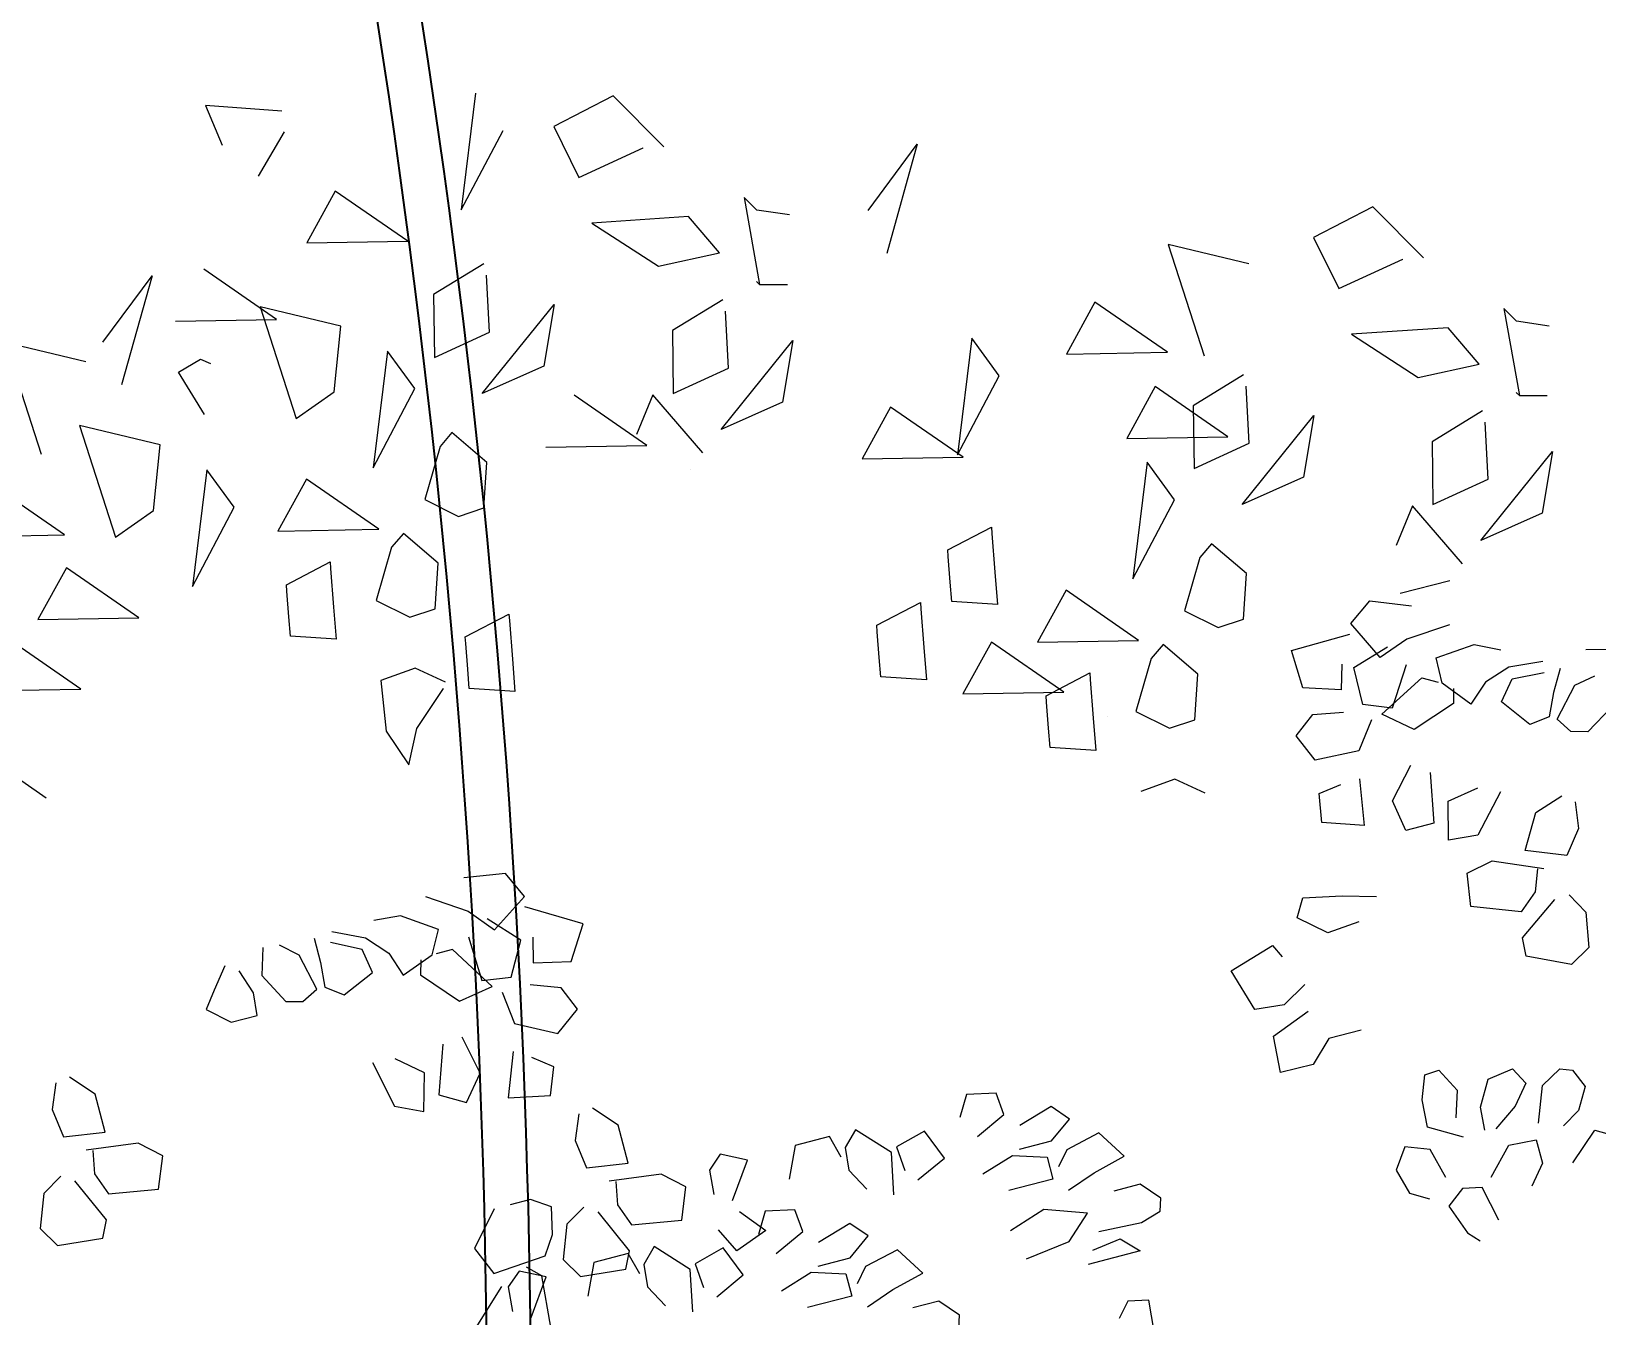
# Model space of a CAD drawing. Header units: metres. Extents: x 10 to 239, y 2 to 253.
# Drawn here: x 39.126 to 40.194, y 173.3 to 174.176 of the extents above; entities that cross this region are included whole.
import ezdxf

# ---------------------------------------------------------------- set-up
doc = ezdxf.new("R2010")
doc.units = ezdxf.units.M
doc.header["$MEASUREMENT"] = 0
doc.layers.get('Defpoints').update_dxf_attribs({"color": 9})
doc.layers.add('-cotas', color=252, linetype='Continuous')
doc.layers.add('1', color=7, linetype='Continuous')
doc.layers.add('bloques veg', color=7, linetype='Continuous', lineweight=0, true_color=0xbbd5a5)
doc.styles.get("Standard").update_dxf_attribs({"font": 'arial.ttf'})
doc.dimstyles.get("Standard").update_dxf_attribs({"dimtxt": 0.18, "dimasz": 0.18, "dimexe": 0.18, "dimexo": 0.0625, "dimgap": 0.09, "dimtad": 0, "dimtih": 1, "dimtoh": 1, "dimdec": 4, "dimzin": 0, "dimdsep": 46, "dimtxsty": 'Standard', "dimcen": 0.09, "dimadec": 0, "dimazin": 0, "dimtfac": 1, "dimtdec": 4, "dimtofl": 0, "dimtmove": 0, "dimatfit": 3, "dimfxl": 1, "dimtolj": 1, "dimtzin": 0, "dimarcsym": 0})

# ---------------------------------------------------------------- blocks, each defined once
blk = doc.blocks.new('A$C144059AC')
at = {"layer": 'bloques veg'}
for p, q in [((1.55946, 0.47133), (1.56773, 0.44628)), ((1.60588, 0.46425), (1.55946, 0.47133)), ((1.72537, 0.46625), (1.71109, 0.39541)), ((1.8095, 0.45805), (1.77163, 0.44216)), ((1.83807, 0.42447), (1.8095, 0.45805)), ((1.58847, 0.42574), (1.60662, 0.45146)), ((1.71109, 0.39541), (1.7404, 0.44194)), ((1.77163, 0.44216), (1.78471, 0.4097)), ((1.78471, 0.4097), (1.82543, 0.42473)), ((1.82543, 0.42473), (1.82543, 0.42473)), ((1.96013, 0.37575), (1.99343, 0.41394)), ((1.99343, 0.41394), (1.96953, 0.34861)), ((1.6348, 0.41289), (1.61494, 0.38247)), ((1.67684, 0.37874), (1.6348, 0.41289)), ((1.88491, 0.38966), (1.89027, 0.33556)), ((1.89205, 0.38126), (1.88491, 0.38966)), ((1.61494, 0.38247), (1.67684, 0.37874)), ((1.79031, 0.38104), (1.82913, 0.35151)), ((1.84992, 0.3805), (1.79031, 0.38104)), ((1.86726, 0.3568), (1.84992, 0.3805)), ((1.91183, 0.37677), (1.89205, 0.38126)), ((1.48534, 0.33145), (1.51863, 0.36965)), ((1.51863, 0.36965), (1.49473, 0.30431)), ((1.59269, 0.33707), (1.55065, 0.37122)), ((1.72242, 0.36128), (1.69013, 0.34481)), ((1.82913, 0.35151), (1.86726, 0.3568)), ((1.72265, 0.3192), (1.72352, 0.35418)), ((1.72352, 0.35418), (1.72352, 0.35418)), ((2.26945, 0.35405), (2.23158, 0.33815)), ((2.29803, 0.32046), (2.26945, 0.35405)), ((1.53078, 0.3408), (1.59269, 0.33707)), ((1.6318, 0.32985), (1.5833, 0.34553)), ((1.5833, 0.34553), (1.6001, 0.2755)), ((1.69013, 0.34481), (1.68764, 0.30625)), ((1.89027, 0.33556), (1.88848, 0.33766)), ((2.19086, 0.3251), (2.14236, 0.34078)), ((2.14236, 0.34078), (2.15916, 0.27075)), ((2.23158, 0.33815), (2.24466, 0.30569)), ((1.42539, 0.33577), (1.4422, 0.26574)), ((1.47389, 0.32009), (1.42539, 0.33577)), ((1.62469, 0.29008), (1.6318, 0.32985)), ((1.71528, 0.28205), (1.76348, 0.3331)), ((1.76348, 0.3331), (1.75416, 0.29577)), ((1.76348, 0.3331), (1.76348, 0.3331)), ((1.76348, 0.3331), (1.76348, 0.3331)), ((1.86696, 0.32794), (1.83467, 0.31147)), ((1.89027, 0.33556), (1.90736, 0.33422)), ((1.68764, 0.30625), (1.72265, 0.3192)), ((1.86719, 0.28586), (1.86806, 0.32084)), ((1.86806, 0.32084), (1.86806, 0.32084)), ((2.24466, 0.30569), (2.28538, 0.32072)), ((2.28538, 0.32072), (2.28538, 0.32072)), ((1.53013, 0.30934), (1.54442, 0.31644)), ((1.54425, 0.28229), (1.53013, 0.30934)), ((1.54442, 0.31644), (1.55026, 0.31323)), ((1.65916, 0.31246), (1.64488, 0.24163)), ((1.67419, 0.28815), (1.65916, 0.31246)), ((1.83467, 0.31147), (1.83218, 0.27291)), ((2.09475, 0.30889), (2.07489, 0.27847)), ((2.1368, 0.27474), (2.09475, 0.30889)), ((1.85982, 0.24871), (1.90802, 0.29977)), ((1.90802, 0.29977), (1.8987, 0.26243)), ((1.6001, 0.2755), (1.62469, 0.29008)), ((1.75416, 0.29577), (1.71528, 0.28205)), ((2.01767, 0.29268), (2.00339, 0.22185)), ((2.0327, 0.26838), (2.01767, 0.29268)), ((1.46702, 0.28146), (1.48382, 0.21143)), ((1.51551, 0.26578), (1.46702, 0.28146)), ((1.64488, 0.24163), (1.67419, 0.28815)), ((1.83218, 0.27291), (1.86719, 0.28586)), ((2.34487, 0.28565), (2.35022, 0.23156)), ((2.35201, 0.27725), (2.34487, 0.28565)), ((1.8135, 0.24245), (1.77146, 0.2766)), ((1.8196, 0.2731), (1.80773, 0.24954)), ((1.84741, 0.23527), (1.8196, 0.2731)), ((2.07489, 0.27847), (2.1368, 0.27474)), ((2.25026, 0.27704), (2.28908, 0.2475)), ((2.30988, 0.27649), (2.25026, 0.27704)), ((2.32721, 0.25279), (2.30988, 0.27649)), ((2.37178, 0.27276), (2.35201, 0.27725)), ((1.50841, 0.22601), (1.51551, 0.26578)), ((1.8987, 0.26243), (1.85982, 0.24871)), ((2.00339, 0.22185), (2.0327, 0.26838)), ((1.68689, 0.25153), (1.67497, 0.21975)), ((1.69484, 0.25948), (1.68689, 0.25153)), ((1.71471, 0.23962), (1.69484, 0.25948)), ((1.96458, 0.25435), (1.94472, 0.22394)), ((2.00662, 0.22021), (1.96458, 0.25435)), ((2.12765, 0.25435), (2.10779, 0.22394)), ((2.16969, 0.22021), (2.12765, 0.25435)), ((2.18238, 0.25727), (2.15009, 0.2408)), ((2.1826, 0.21519), (2.18347, 0.25018)), ((2.18347, 0.25018), (2.18347, 0.25018)), ((2.28908, 0.2475), (2.32721, 0.25279)), ((1.45273, 0.2152), (1.41068, 0.24934)), ((1.54287, 0.24839), (1.52859, 0.17755)), ((1.5579, 0.22408), (1.54287, 0.24839)), ((1.7516, 0.24618), (1.8135, 0.24245)), ((2.15009, 0.2408), (2.14759, 0.20224)), ((1.60348, 0.23786), (1.58362, 0.20744)), ((1.64552, 0.20371), (1.60348, 0.23786)), ((1.71074, 0.21181), (1.71471, 0.23962)), ((2.35022, 0.23156), (2.34844, 0.23365)), ((2.35022, 0.23156), (2.36732, 0.23021)), ((1.48382, 0.21143), (1.50841, 0.22601)), ((1.52859, 0.17755), (1.5579, 0.22408)), ((1.83889, 0.2257), (1.83889, 0.2257)), ((1.94472, 0.22394), (2.00662, 0.22021)), ((2.10779, 0.22394), (2.16969, 0.22021)), ((2.17524, 0.17804), (2.22343, 0.2291)), ((2.22343, 0.2291), (2.21411, 0.19176)), ((2.22343, 0.2291), (2.22343, 0.2291)), ((2.22343, 0.2291), (2.22343, 0.2291)), ((2.32692, 0.22394), (2.29463, 0.20746)), ((1.39082, 0.21893), (1.45273, 0.2152)), ((1.67497, 0.21975), (1.69484, 0.20784)), ((1.69484, 0.20784), (1.71074, 0.21181)), ((2.14759, 0.20224), (2.1826, 0.21519)), ((2.32714, 0.18185), (2.32801, 0.21684)), ((2.32801, 0.21684), (2.32801, 0.21684)), ((1.58362, 0.20744), (1.64552, 0.20371)), ((2.11911, 0.20845), (2.10483, 0.13762)), ((2.13414, 0.18415), (2.11911, 0.20845)), ((2.29463, 0.20746), (2.29213, 0.1689)), ((1.45231, 0.19503), (1.43244, 0.16462)), ((1.49435, 0.16089), (1.45231, 0.19503)), ((1.66032, 0.20006), (1.65238, 0.19212)), ((1.68019, 0.1802), (1.66032, 0.20006)), ((2.31978, 0.14471), (2.36797, 0.19576)), ((2.36797, 0.19576), (2.35865, 0.15842)), ((1.58622, 0.17417), (1.61404, 0.18609)), ((1.61404, 0.18609), (1.61404, 0.18211)), ((1.65238, 0.19212), (1.64045, 0.16034)), ((2.10483, 0.13762), (2.13414, 0.18415)), ((2.21411, 0.19176), (2.17524, 0.17804)), ((1.58622, 0.1702), (1.58622, 0.17417)), ((1.61404, 0.18211), (1.61404, 0.15828)), ((1.67622, 0.1524), (1.68019, 0.1802)), ((1.99291, 0.16414), (2.02073, 0.17606)), ((2.02073, 0.17606), (2.02073, 0.17209)), ((2.29213, 0.1689), (2.32714, 0.18185)), ((1.43244, 0.16462), (1.49435, 0.16089)), ((1.58622, 0.15431), (1.58622, 0.1702)), ((1.99291, 0.16017), (1.99291, 0.16414)), ((2.02073, 0.17209), (2.02073, 0.14825)), ((2.27955, 0.16909), (2.26769, 0.14554)), ((2.30736, 0.13126), (2.27955, 0.16909)), ((1.45541, 0.11997), (1.41337, 0.15412)), ((1.58622, 0.14239), (1.58622, 0.15431)), ((1.61404, 0.15828), (1.61404, 0.13842)), ((1.64045, 0.16034), (1.66032, 0.14842)), ((1.99291, 0.14428), (1.99291, 0.16017)), ((2.15479, 0.15547), (2.14684, 0.14753)), ((2.17466, 0.13561), (2.15479, 0.15547)), ((2.35865, 0.15842), (2.31978, 0.14471)), ((1.66032, 0.14842), (1.67622, 0.1524)), ((1.69326, 0.13373), (1.72108, 0.14565)), ((1.72108, 0.14565), (1.72108, 0.14168)), ((1.99291, 0.13237), (1.99291, 0.14428)), ((2.02073, 0.14825), (2.02073, 0.12839)), ((2.14684, 0.14753), (2.13492, 0.11575)), ((1.61404, 0.13842), (1.58622, 0.14239)), ((1.72108, 0.14168), (1.72108, 0.11785)), ((2.17069, 0.1078), (2.17466, 0.13561)), ((1.69326, 0.12976), (1.69326, 0.13373)), ((1.69326, 0.11387), (1.69326, 0.12976)), ((1.94586, 0.12141), (1.97368, 0.13333)), ((1.97368, 0.13333), (1.97368, 0.12935)), ((1.97368, 0.12935), (1.97368, 0.10552)), ((2.02073, 0.12839), (1.99291, 0.13237)), ((2.06343, 0.13385), (2.04357, 0.10343)), ((2.10547, 0.0997), (2.06343, 0.13385)), ((1.3935, 0.1237), (1.45541, 0.11997)), ((1.66114, 0.11703), (1.63964, 0.11111)), ((1.67909, 0.10705), (1.66114, 0.11703)), ((1.72108, 0.11785), (1.72108, 0.09798)), ((1.94586, 0.11744), (1.94586, 0.12141)), ((1.94586, 0.10155), (1.94586, 0.11744)), ((2.13492, 0.11575), (2.15479, 0.10383)), ((2.26782, 0.11634), (2.29885, 0.12169)), ((2.29885, 0.12169), (2.29885, 0.12169)), ((1.63964, 0.11111), (1.64039, 0.0797)), ((1.69326, 0.10196), (1.69326, 0.11387)), ((2.15479, 0.10383), (2.17069, 0.1078)), ((1.65929, 0.08005), (1.67751, 0.1031)), ((1.67751, 0.1031), (1.67751, 0.1031)), ((1.72108, 0.09798), (1.69326, 0.10196)), ((1.94586, 0.08963), (1.94586, 0.10155)), ((1.97368, 0.10552), (1.97368, 0.08566)), ((2.01525, 0.10566), (1.99539, 0.07525)), ((2.0573, 0.07152), (2.01525, 0.10566)), ((2.04357, 0.10343), (2.10547, 0.0997)), ((1.429, 0.05493), (1.38696, 0.08908)), ((1.97368, 0.08566), (1.94586, 0.08963)), ((2.11233, 0.08811), (2.10041, 0.05633)), ((2.12028, 0.09606), (2.11233, 0.08811)), ((2.14015, 0.07619), (2.12028, 0.09606)), ((1.64039, 0.0797), (1.65278, 0.05816)), ((1.65278, 0.05816), (1.65929, 0.08005)), ((2.04617, 0.07016), (2.07399, 0.08208)), ((2.07399, 0.08208), (2.07399, 0.07811)), ((2.07399, 0.07811), (2.07399, 0.05427)), ((1.99539, 0.07525), (2.0573, 0.07152)), ((2.04617, 0.06619), (2.04617, 0.07016)), ((2.13617, 0.04839), (2.14015, 0.07619)), ((2.37901, 0.07292), (2.44091, 0.06919)), ((2.04617, 0.0503), (2.04617, 0.06619)), ((2.04617, 0.03839), (2.04617, 0.0503)), ((2.07399, 0.05427), (2.07399, 0.03441)), ((2.08269, 0.05476), (2.08269, 0.05476)), ((2.10041, 0.05633), (2.12028, 0.04442)), ((2.12028, 0.04442), (2.13617, 0.04839)), ((2.07399, 0.03441), (2.04617, 0.03839)), ((2.1211, 0.01302), (2.09959, 0.0071)), ((2.13905, 0.00304), (2.1211, 0.01302))]:
    blk.add_line(p, q, dxfattribs=at)
blk = doc.blocks.new('A$C0C3707A3')
at = {"layer": 'bloques veg'}
for p, q in [((2.06742, 0.61882), (2.04484, 0.61626)), ((2.07772, 0.60645), (2.06742, 0.61882)), ((2.02429, 0.6061), (2.04732, 0.59831)), ((2.06167, 0.58819), (2.07772, 0.60645)), ((2.01084, 0.59552), (1.99644, 0.59282)), ((2.03141, 0.58823), (2.01084, 0.59552)), ((2.04732, 0.59831), (2.06167, 0.58819)), ((2.07593, 0.58271), (2.05775, 0.59412)), ((2.10958, 0.59172), (2.07808, 0.60074)), ((1.97365, 0.58671), (1.99196, 0.58348)), ((2.0281, 0.57454), (2.03141, 0.58823)), ((2.10338, 0.57145), (2.10958, 0.59172)), ((1.93645, 0.57791), (1.93589, 0.56263)), ((1.95615, 0.57388), (1.94543, 0.57915)), ((1.96417, 0.58301), (1.96766, 0.56998)), ((1.99016, 0.57718), (1.97293, 0.5807)), ((1.99582, 0.56473), (1.99016, 0.57718)), ((1.99196, 0.58348), (2.00464, 0.57524)), ((2.03895, 0.57745), (2.03027, 0.57513)), ((2.06055, 0.55764), (2.03895, 0.57745)), ((2.04756, 0.58441), (2.05504, 0.56082)), ((2.07082, 0.56272), (2.07593, 0.58271)), ((2.08245, 0.58445), (2.08268, 0.57056)), ((1.91591, 0.56775), (1.91013, 0.55457)), ((1.96572, 0.5555), (1.95615, 0.57388)), ((1.96766, 0.56998), (1.97006, 0.55667)), ((2.00464, 0.57524), (2.01247, 0.56338)), ((2.01247, 0.56338), (2.0281, 0.57454)), ((2.02187, 0.57171), (2.02174, 0.56353)), ((2.08268, 0.57056), (2.10338, 0.57145)), ((1.93141, 0.55329), (1.92358, 0.56515)), ((1.93589, 0.56263), (1.94894, 0.54868)), ((1.98049, 0.55248), (1.99582, 0.56473)), ((2.02174, 0.56353), (2.04297, 0.54944)), ((2.05504, 0.56082), (2.07082, 0.56272)), ((1.91013, 0.55457), (1.90594, 0.54414)), ((1.93353, 0.54106), (1.93141, 0.55329)), ((1.9582, 0.54884), (1.96572, 0.5555)), ((1.97006, 0.55667), (1.98049, 0.55248)), ((2.04297, 0.54944), (2.06055, 0.55764)), ((2.06605, 0.55447), (2.07288, 0.53768)), ((2.0979, 0.55718), (2.08125, 0.55854)), ((2.10681, 0.54561), (2.0979, 0.55718)), ((1.90594, 0.54414), (1.91942, 0.53728)), ((1.94894, 0.54868), (1.9582, 0.54884)), ((2.09641, 0.53235), (2.10681, 0.54561)), ((1.91942, 0.53728), (1.93353, 0.54106)), ((2.07288, 0.53768), (2.09641, 0.53235)), ((2.03409, 0.52612), (2.0321, 0.49883)), ((2.05452, 0.51066), (2.04465, 0.53012)), ((2.02426, 0.51069), (2.00833, 0.51806)), ((2.07231, 0.52241), (2.06974, 0.49729)), ((2.09426, 0.51433), (2.08245, 0.51931)), ((1.9961, 0.51595), (2.00822, 0.49243)), ((2.02407, 0.4897), (2.02426, 0.51069)), ((2.04716, 0.49472), (2.05452, 0.51066)), ((2.09261, 0.49876), (2.09426, 0.51433)), ((1.82485, 0.5038), (1.82291, 0.48932)), ((1.84621, 0.49789), (1.83216, 0.50692)), ((2.31773, 0.50091), (2.31413, 0.48831)), ((2.3338, 0.50173), (2.31773, 0.50091)), ((2.33808, 0.49008), (2.3338, 0.50173)), ((1.85174, 0.47726), (1.84621, 0.49789)), ((2.00822, 0.49243), (2.02407, 0.4897)), ((2.0321, 0.49883), (2.04716, 0.49472)), ((2.06974, 0.49729), (2.09261, 0.49876)), ((2.1294, 0.48302), (2.11535, 0.49206)), ((2.36363, 0.4946), (2.34663, 0.48423)), ((2.37355, 0.48795), (2.36363, 0.4946)), ((1.82291, 0.48932), (1.82915, 0.4747)), ((2.10804, 0.48893), (2.1061, 0.47445)), ((2.13493, 0.4624), (2.1294, 0.48302)), ((2.32384, 0.47812), (2.33808, 0.49008)), ((2.36394, 0.47607), (2.37355, 0.48795)), ((1.82915, 0.4747), (1.85174, 0.47726)), ((2.1061, 0.47445), (2.11235, 0.45984)), ((2.24371, 0.47759), (2.22525, 0.47264)), ((2.25016, 0.46652), (2.24371, 0.47759)), ((2.25782, 0.48137), (2.25225, 0.47173)), ((2.27738, 0.46916), (2.25782, 0.48137)), ((2.29517, 0.48091), (2.28005, 0.4722)), ((2.30604, 0.46637), (2.29517, 0.48091)), ((2.34657, 0.47141), (2.36394, 0.47607)), ((2.38949, 0.48058), (2.3722, 0.4713)), ((2.40333, 0.46801), (2.38949, 0.48058)), ((1.86955, 0.47157), (1.84154, 0.46755)), ((1.84509, 0.46734), (1.84612, 0.45482)), ((1.88302, 0.46471), (1.86955, 0.47157)), ((2.18472, 0.4676), (2.17887, 0.45905)), ((2.19949, 0.46458), (2.18472, 0.4676)), ((2.22525, 0.47264), (2.22202, 0.45433)), ((2.25225, 0.47173), (2.25437, 0.4595)), ((2.27885, 0.44629), (2.27738, 0.46916)), ((2.28005, 0.4722), (2.28463, 0.45947)), ((2.2918, 0.45441), (2.30604, 0.46637)), ((2.3269, 0.458), (2.34281, 0.46808)), ((2.34281, 0.46808), (2.36164, 0.4673)), ((2.36164, 0.4673), (2.36484, 0.45537)), ((2.3722, 0.4713), (2.36772, 0.46196)), ((2.38713, 0.45901), (2.40333, 0.46801)), ((1.88087, 0.44668), (1.88302, 0.46471)), ((2.11235, 0.45984), (2.13493, 0.4624)), ((2.17887, 0.45905), (2.18128, 0.44574)), ((2.19141, 0.44263), (2.19949, 0.46458)), ((2.25437, 0.4595), (2.26408, 0.44931)), ((2.37338, 0.44951), (2.38713, 0.45901)), ((1.82788, 0.45342), (1.81877, 0.444)), ((1.85281, 0.42985), (1.83555, 0.45082)), ((1.84612, 0.45482), (1.85366, 0.44404)), ((2.15274, 0.4567), (2.12473, 0.45269)), ((2.12828, 0.45248), (2.12931, 0.43995)), ((2.16621, 0.44984), (2.15274, 0.4567)), ((2.16406, 0.43182), (2.16621, 0.44984)), ((2.36484, 0.45537), (2.34096, 0.44897)), ((2.41203, 0.45289), (2.39792, 0.44911)), ((2.42334, 0.44545), (2.41203, 0.45289)), ((1.81877, 0.444), (1.81691, 0.42489)), ((1.85366, 0.44404), (1.88087, 0.44668)), ((2.08211, 0.44243), (2.07126, 0.43952)), ((2.09362, 0.43854), (2.08211, 0.44243)), ((2.42291, 0.43835), (2.42334, 0.44545)), ((2.06257, 0.4372), (2.05203, 0.41576)), ((2.09415, 0.42355), (2.09362, 0.43854)), ((2.11107, 0.43856), (2.10196, 0.42914)), ((2.136, 0.41499), (2.11875, 0.43596)), ((2.12931, 0.43995), (2.13685, 0.42918)), ((2.19533, 0.4367), (2.20967, 0.42659)), ((2.20923, 0.43694), (2.20562, 0.42434)), ((2.2253, 0.43775), (2.20923, 0.43694)), ((2.22958, 0.4261), (2.2253, 0.43775)), ((2.35993, 0.43893), (2.34214, 0.42718)), ((2.38368, 0.43715), (2.35993, 0.43893)), ((2.37385, 0.42172), (2.38368, 0.43715)), ((2.38984, 0.42716), (2.41293, 0.43219)), ((2.41293, 0.43219), (2.42291, 0.43835)), ((1.81691, 0.42489), (1.82633, 0.41578)), ((1.85079, 0.42), (1.85281, 0.42985)), ((2.10196, 0.42914), (2.1001, 0.41002)), ((2.13685, 0.42918), (2.16406, 0.43182)), ((2.19405, 0.41542), (2.18405, 0.4267)), ((2.20967, 0.42659), (2.19405, 0.41542)), ((2.21533, 0.41414), (2.22958, 0.4261)), ((2.25513, 0.43062), (2.23813, 0.42025)), ((2.26505, 0.42397), (2.25513, 0.43062)), ((2.25544, 0.41209), (2.26505, 0.42397)), ((1.82633, 0.41578), (1.85079, 0.42)), ((2.05203, 0.41576), (2.06261, 0.40231)), ((2.09025, 0.41204), (2.09415, 0.42355)), ((2.14931, 0.41739), (2.14375, 0.40776)), ((2.16887, 0.40518), (2.14931, 0.41739)), ((2.18667, 0.41693), (2.17155, 0.40823)), ((2.19754, 0.4024), (2.18667, 0.41693)), ((2.28099, 0.41661), (2.2637, 0.40732)), ((2.29483, 0.40403), (2.28099, 0.41661)), ((2.35084, 0.41206), (2.37385, 0.42172)), ((2.41237, 0.41691), (2.38414, 0.40935)), ((2.38674, 0.41703), (2.40136, 0.42327)), ((2.40136, 0.42327), (2.41237, 0.41691)), ((2.06261, 0.40231), (2.09025, 0.41204)), ((2.1001, 0.41002), (2.10952, 0.40091)), ((2.11675, 0.40867), (2.11352, 0.39035)), ((2.1352, 0.41361), (2.11675, 0.40867)), ((2.13398, 0.40514), (2.136, 0.41499)), ((2.14166, 0.40255), (2.1352, 0.41361)), ((2.14375, 0.40776), (2.14587, 0.39553)), ((2.17155, 0.40823), (2.17612, 0.39549)), ((2.23807, 0.40744), (2.25544, 0.41209)), ((2.2637, 0.40732), (2.25922, 0.39798)), ((2.07622, 0.40363), (2.07037, 0.39508)), ((2.09099, 0.4006), (2.07622, 0.40363)), ((2.08853, 0.40111), (2.08027, 0.40587)), ((2.08291, 0.37866), (2.09099, 0.4006)), ((2.09363, 0.37339), (2.08853, 0.40111)), ((2.10952, 0.40091), (2.13398, 0.40514)), ((2.17035, 0.38231), (2.16887, 0.40518)), ((2.1833, 0.39043), (2.19754, 0.4024)), ((2.2184, 0.39402), (2.23431, 0.4041)), ((2.23431, 0.4041), (2.25313, 0.40333)), ((2.25313, 0.40333), (2.25633, 0.39139)), ((2.27862, 0.39504), (2.29483, 0.40403)), ((2.06682, 0.39529), (2.05223, 0.3716)), ((2.07037, 0.39508), (2.07277, 0.38176)), ((2.14587, 0.39553), (2.15558, 0.38533)), ((2.25633, 0.39139), (2.23245, 0.38499)), ((2.26488, 0.38554), (2.27862, 0.39504)), ((2.41718, 0.39028), (2.40574, 0.38954)), ((2.4214, 0.36582), (2.41718, 0.39028)), ((2.30353, 0.38891), (2.28942, 0.38513)), ((2.31483, 0.38147), (2.30353, 0.38891)), ((2.31441, 0.37438), (2.31483, 0.38147)), ((2.40574, 0.38954), (2.40126, 0.3802)), ((0.06348, 0.34252), (0.07377, 0.35489)), ((0.07377, 0.35489), (0.09635, 0.35233)), ((0.07953, 0.32426), (0.06348, 0.34252)), ((0.1169, 0.34217), (0.09387, 0.33438)), ((0.03161, 0.32779), (0.06311, 0.33681)), ((0.09387, 0.33438), (0.07953, 0.32426)), ((0.10978, 0.3243), (0.13035, 0.33159)), ((0.13035, 0.33159), (0.14475, 0.32889)), ((0.03781, 0.30752), (0.03161, 0.32779)), ((0.06526, 0.31878), (0.08344, 0.33019)), ((0.1131, 0.31061), (0.10978, 0.3243)), ((0.16755, 0.32278), (0.14923, 0.31955)), ((0.05875, 0.32052), (0.05851, 0.30663)), ((0.07038, 0.29879), (0.06526, 0.31878)), ((0.08065, 0.29371), (0.10224, 0.31352)), ((0.09364, 0.32048), (0.08615, 0.29689)), ((0.10224, 0.31352), (0.11093, 0.3112)), ((0.14923, 0.31955), (0.13655, 0.31131)), ((0.15103, 0.31325), (0.16826, 0.31677)), ((0.17702, 0.31908), (0.17353, 0.30605)), ((0.18505, 0.30995), (0.19577, 0.31522)), ((0.05851, 0.30663), (0.03781, 0.30752)), ((0.12872, 0.29945), (0.1131, 0.31061)), ((0.11932, 0.30778), (0.11945, 0.2996)), ((0.13655, 0.31131), (0.12872, 0.29945)), ((0.14537, 0.3008), (0.15103, 0.31325)), ((0.17353, 0.30605), (0.17113, 0.29274)), ((0.17547, 0.29157), (0.18505, 0.30995)), ((0.08615, 0.29689), (0.07038, 0.29879)), ((0.11945, 0.2996), (0.09823, 0.28551)), ((0.1607, 0.28855), (0.14537, 0.3008)), ((0.2053, 0.2987), (0.19226, 0.28475)), ((0.03438, 0.28168), (0.0433, 0.29325)), ((0.0433, 0.29325), (0.05995, 0.29461)), ((0.07514, 0.29054), (0.06832, 0.27375)), ((0.09823, 0.28551), (0.08065, 0.29371)), ((0.17113, 0.29274), (0.1607, 0.28855)), ((0.18299, 0.28491), (0.17547, 0.29157)), ((0.04479, 0.26842), (0.03438, 0.28168)), ((0.19226, 0.28475), (0.18299, 0.28491)), ((0.06832, 0.27375), (0.04479, 0.26842)), ((0.08667, 0.24673), (0.09654, 0.26619)), ((0.04694, 0.2504), (0.05874, 0.25538)), ((0.06888, 0.25848), (0.07146, 0.23336)), ((0.1071, 0.26219), (0.1091, 0.2349)), ((0.04858, 0.23483), (0.04694, 0.2504)), ((0.09404, 0.23079), (0.08667, 0.24673)), ((0.11693, 0.24676), (0.13286, 0.25413)), ((0.11712, 0.22577), (0.11693, 0.24676)), ((0.14509, 0.25202), (0.13298, 0.2285)), ((0.16426, 0.24106), (0.17832, 0.25009)), ((0.18562, 0.24697), (0.18756, 0.23249)), ((0.15874, 0.22044), (0.16426, 0.24106)), ((0.07146, 0.23336), (0.04858, 0.23483)), ((0.1091, 0.2349), (0.09404, 0.23079)), ((0.18756, 0.23249), (0.18132, 0.21788)), ((0.13298, 0.2285), (0.11712, 0.22577)), ((0.18132, 0.21788), (0.15874, 0.22044)), ((0.12745, 0.20788), (0.14092, 0.21474)), ((0.14092, 0.21474), (0.16893, 0.21073)), ((0.1296, 0.18985), (0.12745, 0.20788)), ((0.16539, 0.21051), (0.16436, 0.19799)), ((0.03856, 0.19396), (0.05984, 0.19524)), ((0.05984, 0.19524), (0.07837, 0.19493)), ((0.16436, 0.19799), (0.15682, 0.18722)), ((0.1826, 0.19659), (0.19171, 0.18717)), ((0.03565, 0.18311), (0.03856, 0.19396)), ((0.15682, 0.18722), (0.1296, 0.18985)), ((0.15767, 0.17303), (0.17492, 0.194)), ((0.19171, 0.18717), (0.19357, 0.16806)), ((0.05214, 0.1752), (0.03565, 0.18311)), ((0.06887, 0.18118), (0.05214, 0.1752)), ((0.15968, 0.16318), (0.15767, 0.17303)), ((0, 0.15427), (0.02231, 0.16807)), ((0.02231, 0.16807), (0.02766, 0.16198)), ((0.18414, 0.15895), (0.15968, 0.16318)), ((0.19357, 0.16806), (0.18414, 0.15895)), ((0.01301, 0.13333), (0, 0.15427)), ((0.03995, 0.14705), (0.02886, 0.13606)), ((0.02886, 0.13606), (0.01301, 0.13333)), ((0.02312, 0.11899), (0.04189, 0.13257)), ((0.02715, 0.09929), (0.02312, 0.11899)), ((0.07061, 0.12255), (0.05309, 0.11794)), ((0.05309, 0.11794), (0.04468, 0.1039)), ((0.04468, 0.1039), (0.02715, 0.09929)), ((0.13948, 0.09646), (0.15266, 0.10224)), ((0.15266, 0.10224), (0.15989, 0.09449)), ((0.16886, 0.09324), (0.17829, 0.10235)), ((0.17829, 0.10235), (0.18509, 0.10169)), ((0.18509, 0.10169), (0.19203, 0.09285)), ((0.10385, 0.08507), (0.10517, 0.09868)), ((0.10517, 0.09868), (0.11285, 0.10127)), ((0.11285, 0.10127), (0.12275, 0.09048)), ((0.13541, 0.08127), (0.13948, 0.09646)), ((0.15989, 0.09449), (0.15423, 0.08204)), ((0.16689, 0.07283), (0.16886, 0.09324)), ((0.10687, 0.0703), (0.10385, 0.08507)), ((0.12275, 0.09048), (0.12223, 0.07549)), ((0.19203, 0.09285), (0.18854, 0.07983)), ((0.13793, 0.06896), (0.13541, 0.08127)), ((0.15423, 0.08204), (0.14394, 0.06968)), ((0.18854, 0.07983), (0.18049, 0.07151)), ((0.12641, 0.06506), (0.10687, 0.0703)), ((0.18561, 0.05153), (0.19736, 0.06932)), ((0.19736, 0.06932), (0.20387, 0.06758)), ((0.0947, 0.0596), (0.09012, 0.04687)), ((0.10831, 0.05828), (0.0947, 0.0596)), ((0.14159, 0.04355), (0.15087, 0.06084)), ((0.15087, 0.06084), (0.16564, 0.06386)), ((0.16564, 0.06386), (0.16925, 0.05126)), ((0.11705, 0.04314), (0.10831, 0.05828)), ((0.16925, 0.05126), (0.16359, 0.03882)), ((0.09012, 0.04687), (0.09728, 0.03448)), ((0.09728, 0.03448), (0.10813, 0.03157)), ((0.12594, 0.03727), (0.11869, 0.02758)), ((0.13659, 0.03791), (0.12594, 0.03727)), ((0.14583, 0.02031), (0.13659, 0.03791)), ((0.11869, 0.02758), (0.12881, 0.01323)), ((0.12881, 0.01323), (0.13583, 0.00903))]:
    blk.add_line(p, q, dxfattribs=at)
blk = doc.blocks.new('*D90')
at = {"layer": '-cotas', "color": 0, "lineweight": -2, "transparency": 16777216}
for p, q in [((35.5997, 175.5332), (35.5997, 162.1857)), ((89.3642, 175.5332), (89.3642, 162.1857)), ((35.7797, 162.3657), (58.2102, 162.3657)), ((89.1842, 162.3657), (59.8709, 162.3657))]:
    blk.add_line(p, q, dxfattribs=at)
at = {"layer": '-cotas', "color": 0, "transparency": 16777216}
for points in [[(35.7797, 162.3957), (35.7797, 162.3357), (35.5997, 162.3657)], [(89.1842, 162.3957), (89.1842, 162.3357), (89.3642, 162.3657)]]:
    blk.add_solid(points, dxfattribs=at)
at = {"layer": 'Defpoints', "color": 0, "transparency": 16777216}
for p in [(35.5997, 175.5957), (89.3642, 175.5957), (89.3642, 162.3657)]:
    blk.add_point(p, dxfattribs=at)
at = {"layer": '-cotas', "color": 0, "transparency": 16777216, "insert": (59.0405, 162.3657), "char_height": 0.3, "attachment_point": 5}
blk.add_mtext('\\A1;53.7645', dxfattribs=at)

msp = doc.modelspace()

# ---------------------------------------------------------------- linework, layer by layer
at = {"layer": '1'}
for radius, start, end in [(6.32356, 350.375933, 19.891578), (6.35356, 350.466368, 19.758036)]:
    msp.add_arc((33.11337, 173.2127), radius, start, end, dxfattribs=at)

# ---------------------------------------------------------------- block references
at = {"layer": 'bloques veg', "color": 2}
for name, p, xscale, yscale, zscale, rotation in [('A$C144059AC', (37.55824, 173.4699), 1.11064529563647, 1.11064529563647, 1.11064529563647, 4.42339603698428), ('A$C0C3707A3', (39.94296, 173.34094), 1.260409816243446, 1.260409816243446, 1.260409816243446, 359.6145960760396), ('A$C0C3707A3', (36.83828, 172.83933), 1.260409816243446, 1.260409816243446, 1.260409816243446, 359.6145960760396)]:
    msp.add_blockref(name, p, dxfattribs=dict(at, xscale=xscale, yscale=yscale, zscale=zscale, rotation=rotation))

# ---------------------------------------------------------------- dimensions: what is measured, and where the dimension line sits
at = {"layer": '-cotas'}
dim = msp.add_linear_dim(base=(89.36416, 162.36569), p1=(35.59966, 175.59571), p2=(89.36416, 175.59571), angle=0, dimstyle='Standard', override={"dimtxt": 0.3}, dxfattribs=at)
dim.commit()
dim.dimension.update_dxf_attribs({"geometry": '*D90', "text_midpoint": (59.04055, 162.36569), "dimtype": 161})

doc.saveas('drawing.dxf')
